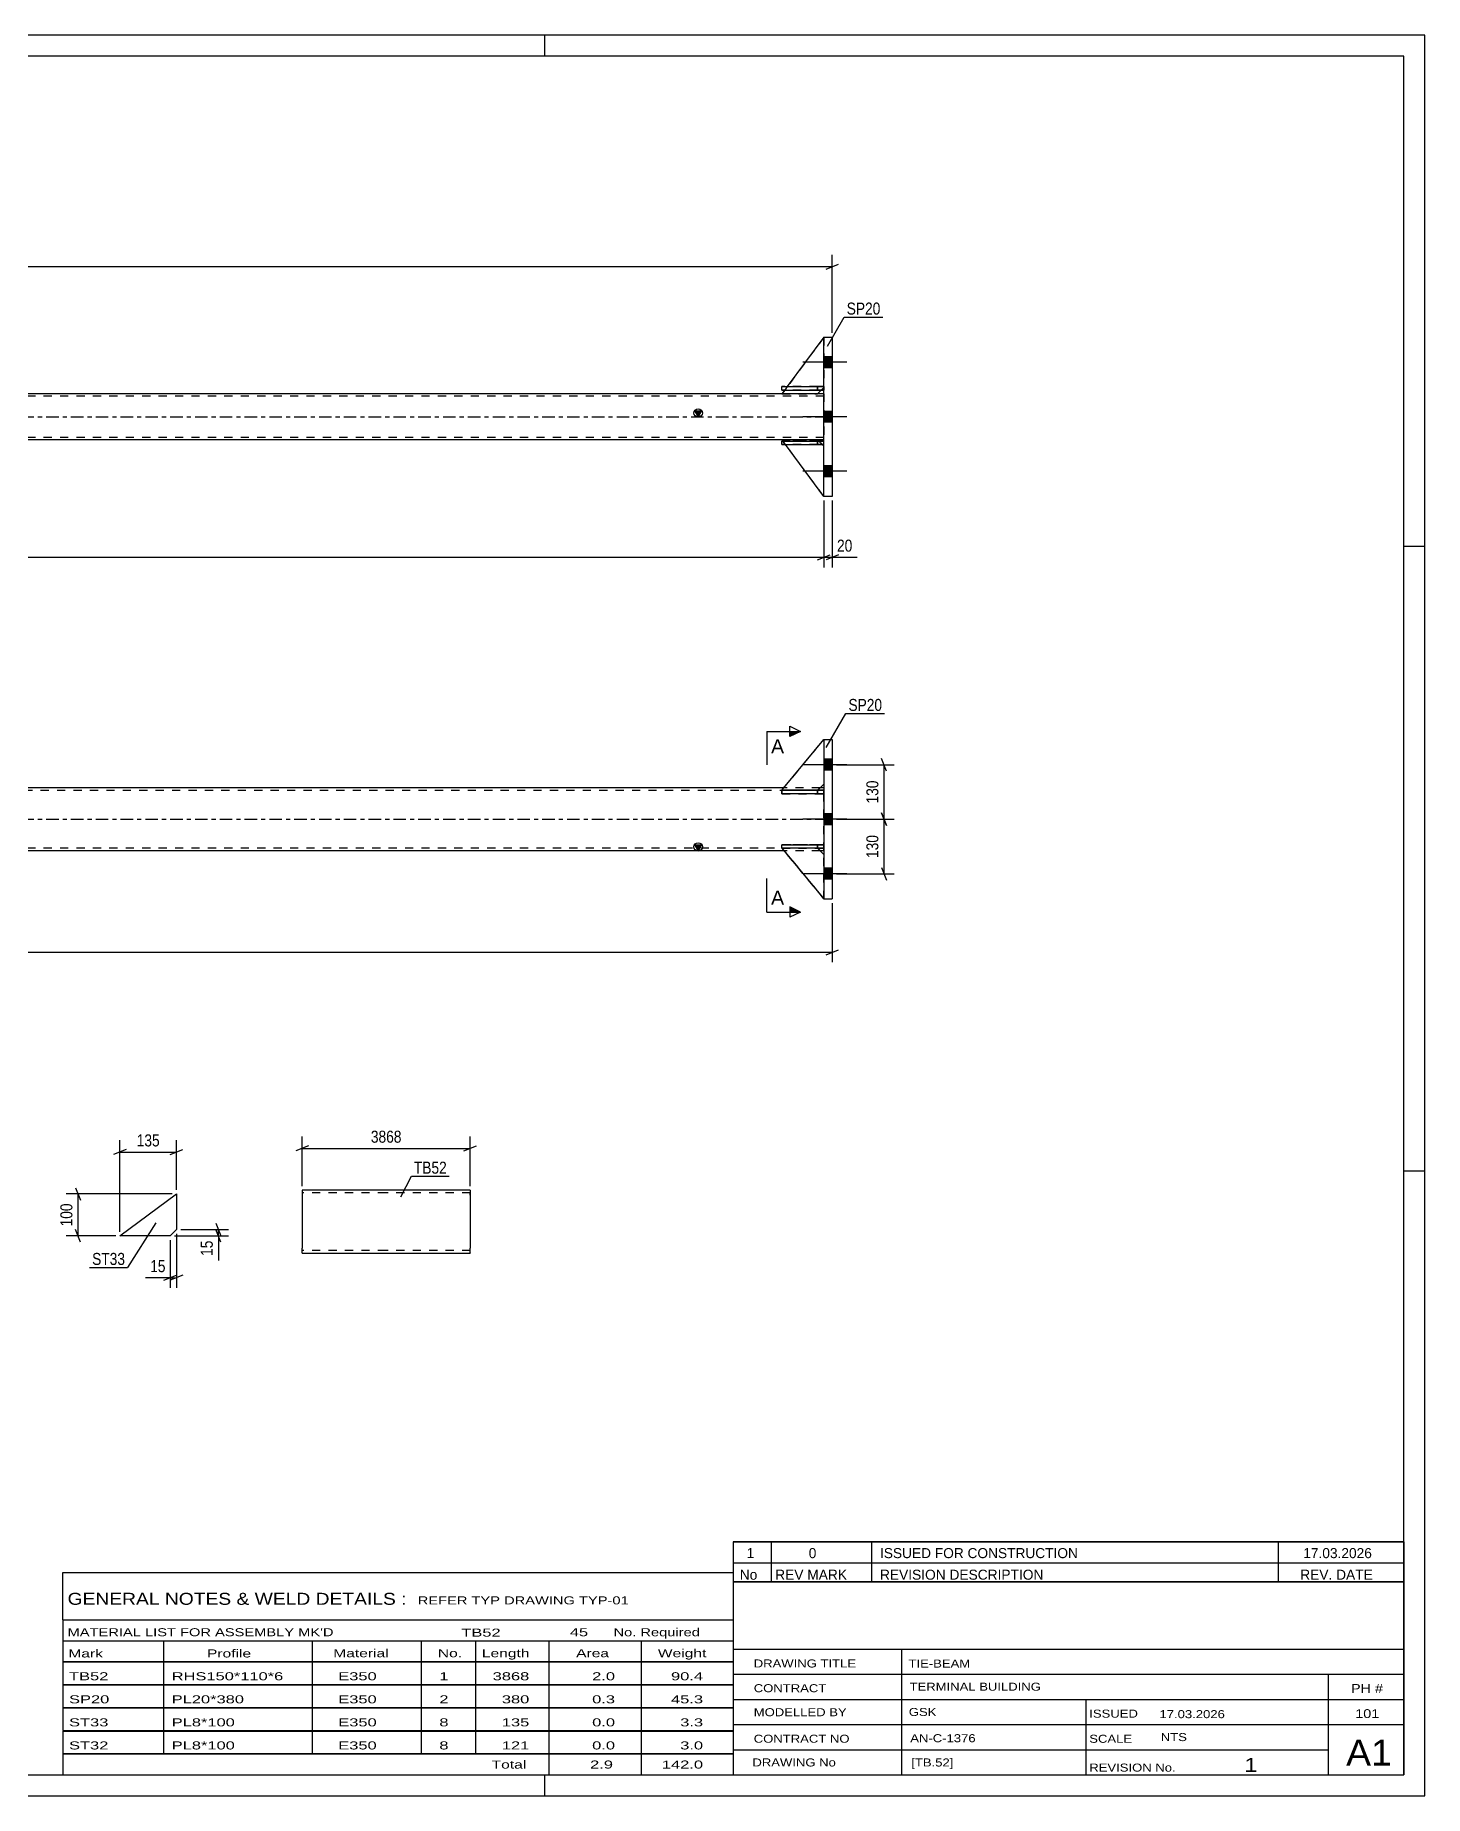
# Model space of a CAD drawing. Header units: millimetres. Extents: x 0 to 594, y 0 to 420.
# Drawn here: x 262.4 to 594, y 0 to 420 of the extents above; entities that cross this region are included whole.
import ezdxf

# ---------------------------------------------------------------- set-up
doc = ezdxf.new("R2010")
doc.units = ezdxf.units.MM
doc.linetypes.add('DXK_LINE_DOT2', pattern=[3.9198, 1.9599, -1.9599])
doc.linetypes.add('DXK_LINE_DOT3', pattern=[5.9187, 2.979, -0.9799, 0.9799, -0.9799])
doc.styles.add('Arial', font='ARIAL.TTF', dxfattribs={"height": 0.2})
doc.styles.add('Arial Narrow', font='ARIALN.TTF', dxfattribs={"height": 0.2})

# ---------------------------------------------------------------- blocks, each defined once
blk = doc.blocks.new('Unknown-581362819-1163')
at = {"color": 5, "linetype": 'Continuous'}
for p, q in [((594, 420), (0, 420)), ((384, 415), (384, 420)), ((594, 0), (594, 420)), ((589, 415), (5, 415)), ((589, 5), (589, 415)), ((594, 298), (589, 298)), ((594, 149), (589, 149)), ((5, 5), (589, 5)), ((384, 0), (384, 5)), ((0, 0), (594, 0))]:
    blk.add_line(p, q, dxfattribs=at)
blk = doc.blocks.new('Part-581362819-1780 - 1773')
at = {"color": 2, "linetype": 'Continuous'}
for p, q in [((440.62, 239.87), (450.62, 251.96)), ((440.62, 239.87), (440.62, 239.87)), ((449.12, 239.87), (440.62, 239.87)), ((449.12, 239.87), (450.62, 241.37)), ((449.12, 239.87), (449.12, 239.87))]:
    blk.add_line(p, q, dxfattribs=at)
at = {"color": 7, "linetype": 'DXK_LINE_DOT2'}
for p, q in [((440.62, 239.87), (450.62, 251.96)), ((450.62, 251.96), (450.62, 241.37)), ((449.12, 239.87), (440.62, 239.87)), ((450.62, 241.37), (449.12, 239.87))]:
    blk.add_line(p, q, dxfattribs=at)
blk = doc.blocks.new('Part-581362819-1792 - 1773')
at = {"linetype": 'Continuous'}
blk.add_hatch(color=2, dxfattribs=at).paths.add_polyline_path([(420.62, 225.46), (419.82, 226.86), (421.42, 226.86)])
at = {"color": 2, "linetype": 'Continuous'}
for p, q in [((64.72, 240.46), (63.81, 240.46)), ((441.11, 240.46), (73.32, 240.46)), ((450.62, 240.46), (449.71, 240.46)), ((420.62, 225.46), (419.82, 226.86)), ((419.82, 226.86), (421.42, 226.86)), ((421.42, 226.86), (420.62, 225.46)), ((64.71, 225.46), (63.81, 225.46)), ((441.12, 225.46), (73.31, 225.46)), ((450.62, 225.46), (449.73, 225.46))]:
    blk.add_line(p, q, dxfattribs=at)
at = {"color": 7, "linetype": 'DXK_LINE_DOT2'}
for p, q in [((63.81, 240.46), (63.81, 225.46)), ((63.81, 239.86), (450.62, 239.86)), ((73.32, 240.46), (64.72, 240.46)), ((449.71, 240.46), (441.11, 240.46)), ((450.62, 225.46), (450.62, 240.46)), ((450.62, 226.06), (63.81, 226.06)), ((73.31, 225.46), (64.71, 225.46)), ((449.73, 225.46), (441.12, 225.46))]:
    blk.add_line(p, q, dxfattribs=at)
at = {"color": 7, "linetype": 'DXK_LINE_DOT3'}
blk.add_line((63.81, 232.96), (450.62, 232.96), dxfattribs=at)
at = {"color": 2, "linetype": 'Continuous'}
blk.add_circle((420.62, 226.36), 1, dxfattribs=at)
blk = doc.blocks.new('Part-581362819-1783 - 1773')
at = {"color": 2, "linetype": 'Continuous'}
for p, q in [((440.62, 239.06), (440.62, 239.86)), ((440.62, 239.86), (450.62, 239.86)), ((450.62, 239.06), (450.62, 239.86)), ((450.62, 239.86), (450.62, 239.86)), ((450.62, 239.06), (440.62, 239.06)), ((450.62, 239.06), (450.62, 239.06))]:
    blk.add_line(p, q, dxfattribs=at)
at = {"color": 7, "linetype": 'DXK_LINE_DOT2'}
for p, q in [((449.12, 239.86), (440.62, 239.86)), ((449.12, 239.06), (449.12, 239.86)), ((449.12, 239.86), (450.62, 239.86)), ((450.62, 239.06), (450.62, 239.86)), ((440.62, 239.06), (449.12, 239.06)), ((449.12, 239.06), (450.62, 239.06))]:
    blk.add_line(p, q, dxfattribs=at)
blk = doc.blocks.new('Part-581362819-1813 - 1773')
at = {"color": 7, "linetype": 'DXK_LINE_DOT2'}
for p, q in [((450.62, 226.86), (440.62, 226.86)), ((440.62, 226.86), (450.62, 226.86)), ((440.62, 226.06), (440.62, 226.86)), ((449.12, 226.86), (449.12, 226.06)), ((450.62, 226.06), (450.62, 226.86)), ((449.12, 226.06), (440.62, 226.06)), ((440.62, 226.06), (450.62, 226.06)), ((449.12, 226.06), (450.62, 226.06))]:
    blk.add_line(p, q, dxfattribs=at)
blk = doc.blocks.new('Part-581362819-1816 - 1773')
at = {"color": 7, "linetype": 'DXK_LINE_DOT2'}
for p, q in [((440.62, 226.07), (440.62, 226.07)), ((449.12, 226.07), (440.62, 226.07)), ((440.62, 226.07), (450.62, 213.96)), ((449.12, 226.07), (440.62, 226.07)), ((450.62, 213.96), (440.62, 226.07)), ((450.62, 224.57), (449.12, 226.07)), ((449.12, 226.07), (449.12, 226.07)), ((450.62, 224.57), (449.12, 226.07)), ((450.62, 213.96), (450.62, 224.57))]:
    blk.add_line(p, q, dxfattribs=at)
blk = doc.blocks.new('Part-581362819-1819 - 1773')
at = {"color": 2, "linetype": 'Continuous'}
for p, q in [((440.62, 226.07), (440.62, 226.07)), ((441.45, 226.07), (440.62, 226.07)), ((440.62, 226.07), (450.62, 213.96)), ((450.62, 224.57), (449.13, 226.06)), ((450.62, 213.96), (450.62, 213.96)), ((450.62, 213.96), (450.62, 213.96))]:
    blk.add_line(p, q, dxfattribs=at)
at = {"color": 7, "linetype": 'DXK_LINE_DOT2'}
for p, q in [((449.12, 226.07), (440.62, 226.07)), ((450.62, 213.96), (440.62, 226.07)), ((449.12, 226.07), (441.45, 226.07)), ((449.13, 226.06), (449.12, 226.07)), ((449.12, 226.07), (449.12, 226.07)), ((450.62, 224.57), (449.12, 226.07)), ((450.62, 213.96), (450.62, 224.57))]:
    blk.add_line(p, q, dxfattribs=at)
blk = doc.blocks.new('Part-581362819-1822 - 1773')
at = {"color": 7, "linetype": 'DXK_LINE_DOT2'}
for p, q in [((440.62, 239.87), (450.62, 251.96)), ((440.62, 239.87), (450.62, 251.96)), ((450.62, 251.96), (450.62, 241.37)), ((440.62, 239.87), (440.62, 239.87)), ((449.12, 239.87), (440.62, 239.87)), ((449.12, 239.87), (440.62, 239.87)), ((450.62, 241.37), (449.12, 239.87)), ((450.62, 241.37), (449.12, 239.87)), ((449.12, 239.87), (449.12, 239.87))]:
    blk.add_line(p, q, dxfattribs=at)
blk = doc.blocks.new('Bolt-581362819-1824 - 1773')
at = {"linetype": 'Continuous'}
for points in [[(450.62, 247.26), (450.62, 244.66), (452.62, 244.66), (452.62, 247.26)], [(450.62, 247.26), (450.62, 244.66), (452.62, 244.66), (452.62, 247.26)], [(450.62, 247.26), (450.62, 244.66), (452.62, 244.66), (452.62, 247.26)], [(450.62, 234.26), (450.62, 231.66), (452.62, 231.66), (452.62, 234.26)], [(450.62, 234.26), (450.62, 231.66), (452.62, 231.66), (452.62, 234.26)], [(450.62, 221.26), (450.62, 218.66), (452.62, 218.66), (452.62, 221.26)], [(450.62, 221.26), (450.62, 218.66), (452.62, 218.66), (452.62, 221.26)], [(450.62, 221.26), (450.62, 218.66), (452.62, 218.66), (452.62, 221.26)]]:
    blk.add_hatch(color=1, dxfattribs=at).paths.add_polyline_path(points)
at = {"color": 1, "linetype": 'Continuous'}
for p, q in [((456.12, 245.96), (445.62, 245.96)), ((456.12, 245.96), (445.62, 245.96)), ((456.12, 245.96), (445.62, 245.96)), ((452.62, 247.26), (450.62, 247.26)), ((452.62, 247.26), (450.62, 247.26)), ((452.62, 247.26), (450.62, 247.26)), ((452.62, 244.66), (450.62, 244.66)), ((452.62, 244.66), (450.62, 244.66)), ((452.62, 244.66), (450.62, 244.66)), ((456.12, 232.96), (445.62, 232.96)), ((456.12, 232.96), (445.62, 232.96)), ((452.62, 234.26), (450.62, 234.26)), ((452.62, 234.26), (450.62, 234.26)), ((452.62, 231.66), (450.62, 231.66)), ((452.62, 231.66), (450.62, 231.66)), ((456.12, 219.96), (445.62, 219.96)), ((456.12, 219.96), (445.62, 219.96)), ((456.12, 219.96), (445.62, 219.96)), ((452.62, 221.26), (450.62, 221.26)), ((452.62, 221.26), (450.62, 221.26)), ((452.62, 221.26), (450.62, 221.26)), ((452.62, 218.66), (450.62, 218.66)), ((452.62, 218.66), (450.62, 218.66)), ((452.62, 218.66), (450.62, 218.66))]:
    blk.add_line(p, q, dxfattribs=at)
blk = doc.blocks.new('Part-581362819-1827 - 1773')
at = {"color": 2, "linetype": 'Continuous'}
for p, q in [((440.62, 226.06), (440.62, 226.86)), ((440.62, 226.86), (450.62, 226.86)), ((450.62, 226.06), (450.62, 226.86)), ((450.62, 226.86), (450.62, 226.86)), ((440.62, 226.06), (440.63, 226.06)), ((450.62, 226.06), (441.45, 226.06)), ((450.62, 226.06), (450.62, 226.06))]:
    blk.add_line(p, q, dxfattribs=at)
at = {"color": 7, "linetype": 'DXK_LINE_DOT2'}
for p, q in [((449.12, 226.86), (440.62, 226.86)), ((449.12, 226.06), (449.12, 226.86)), ((449.12, 226.86), (450.62, 226.86)), ((450.62, 226.06), (450.62, 226.86)), ((440.62, 226.06), (449.12, 226.06)), ((441.45, 226.06), (440.63, 226.06)), ((449.12, 226.06), (450.62, 226.06))]:
    blk.add_line(p, q, dxfattribs=at)
blk = doc.blocks.new('Part-581362819-1836 - 1773')
at = {"color": 7, "linetype": 'DXK_LINE_DOT2'}
for p, q in [((450.62, 239.86), (440.62, 239.86)), ((440.62, 239.86), (450.62, 239.86)), ((440.62, 239.86), (440.62, 239.06)), ((449.12, 239.86), (449.12, 239.06)), ((450.62, 239.06), (450.62, 239.86)), ((449.12, 239.06), (440.62, 239.06)), ((440.62, 239.06), (450.62, 239.06)), ((449.12, 239.06), (450.62, 239.06))]:
    blk.add_line(p, q, dxfattribs=at)
blk = doc.blocks.new('Part-581362819-1841 - 1773')
at = {"color": 2, "linetype": 'Continuous'}
for p, q in [((450.62, 251.96), (452.62, 251.96)), ((450.62, 251.96), (450.62, 213.96)), ((452.62, 251.96), (452.62, 213.96)), ((450.62, 213.96), (452.62, 213.96))]:
    blk.add_line(p, q, dxfattribs=at)
blk = doc.blocks.new('Part-581362819-1431 - 1401')
at = {"color": 2, "linetype": 'Continuous'}
for p, q in [((326.13, 144.45), (326.13, 143.25)), ((346.13, 144.45), (326.13, 144.45)), ((326.13, 143.25), (326.13, 130.65)), ((366.23, 144.45), (346.23, 144.45)), ((366.23, 144.45), (366.23, 144.36)), ((366.23, 144.36), (366.23, 144.1)), ((366.23, 144.1), (366.23, 143.25)), ((366.23, 143.25), (366.23, 130.65)), ((326.13, 129.54), (326.13, 130.65)), ((366.23, 129.45), (366.23, 130.65)), ((326.13, 129.45), (326.13, 129.54)), ((326.13, 129.45), (346.13, 129.45)), ((346.23, 129.45), (366.23, 129.45))]:
    blk.add_line(p, q, dxfattribs=at)
at = {"color": 7, "linetype": 'DXK_LINE_DOT2'}
for p, q in [((346.13, 143.85), (326.13, 143.85)), ((326.13, 143.68), (326.13, 143.25)), ((366.23, 143.85), (346.23, 143.85)), ((366.23, 144.1), (366.23, 143.85)), ((366.23, 143.25), (366.23, 143.71)), ((366.23, 143.68), (366.23, 143.25)), ((366.23, 130.1), (366.23, 130.42)), ((366.23, 130.05), (366.23, 130.23)), ((326.13, 130.05), (326.13, 130.1)), ((346.13, 130.05), (326.13, 130.05)), ((326.13, 129.45), (326.13, 129.54)), ((366.23, 130.05), (346.23, 130.05)), ((366.23, 130.05), (366.23, 130.1)), ((366.23, 129.54), (366.23, 129.45))]:
    blk.add_line(p, q, dxfattribs=at)
blk = doc.blocks.new('Part-581362819-1997 - 1981')
at = {"color": 2, "linetype": 'Continuous'}
for p, q in [((282.64, 133.57), (296.14, 143.57)), ((296.14, 143.57), (296.14, 135.07)), ((296.14, 135.07), (294.64, 133.57)), ((294.64, 133.57), (282.64, 133.57))]:
    blk.add_line(p, q, dxfattribs=at)
blk = doc.blocks.new('Part-581362819-1642 - 1639')
at = {"color": 2, "linetype": 'Continuous'}
for p, q in [((440.62, 335.36), (440.62, 336.16)), ((440.62, 336.16), (450.62, 336.16)), ((450.62, 336.16), (450.62, 336.16)), ((450.62, 336.16), (450.62, 335.36)), ((440.62, 335.36), (450.62, 335.36))]:
    blk.add_line(p, q, dxfattribs=at)
at = {"color": 7, "linetype": 'DXK_LINE_DOT2'}
for p, q in [((449.12, 336.16), (440.62, 336.16)), ((450.62, 336.16), (449.12, 336.16)), ((449.12, 336.16), (449.12, 335.36)), ((449.12, 335.36), (440.62, 335.36)), ((449.12, 335.36), (450.62, 335.36))]:
    blk.add_line(p, q, dxfattribs=at)
blk = doc.blocks.new('Part-581362819-1643 - 1639')
at = {"color": 7, "linetype": 'DXK_LINE_DOT2'}
for p, q in [((440.62, 322.36), (440.62, 323.16)), ((449.12, 323.16), (440.62, 323.16)), ((440.62, 323.16), (450.62, 323.16)), ((449.12, 322.36), (440.62, 322.36)), ((440.62, 322.36), (450.62, 322.36)), ((449.12, 322.36), (449.12, 323.16)), ((449.12, 323.16), (450.62, 323.16)), ((450.62, 322.36), (449.12, 322.36)), ((450.62, 322.36), (450.62, 323.16)), ((450.62, 322.36), (450.62, 322.36))]:
    blk.add_line(p, q, dxfattribs=at)
blk = doc.blocks.new('Part-581362819-1644 - 1639')
at = {"color": 7, "linetype": 'DXK_LINE_DOT2'}
for p, q in [((440.62, 335.36), (440.62, 336.16)), ((449.12, 336.16), (440.62, 336.16)), ((440.62, 336.16), (450.62, 336.16)), ((449.12, 335.36), (449.12, 336.16)), ((449.12, 336.16), (450.62, 336.16)), ((450.62, 335.36), (450.62, 336.16)), ((449.12, 335.36), (440.62, 335.36)), ((440.62, 335.36), (450.62, 335.36)), ((450.62, 335.36), (449.12, 335.36)), ((450.62, 335.36), (450.62, 335.36))]:
    blk.add_line(p, q, dxfattribs=at)
blk = doc.blocks.new('Part-581362819-1645 - 1639')
at = {"color": 7, "linetype": 'DXK_LINE_DOT2'}
for p, q in [((450.62, 347.97), (440.62, 334.47)), ((450.62, 335.97), (450.62, 347.97)), ((440.62, 334.47), (449.12, 334.47)), ((449.12, 334.47), (450.62, 335.97))]:
    blk.add_line(p, q, dxfattribs=at)
blk = doc.blocks.new('Part-581362819-1656 - 1639')
at = {"linetype": 'Continuous'}
blk.add_hatch(color=2, dxfattribs=at).paths.add_polyline_path([(420.62, 328.97), (419.82, 330.37), (421.42, 330.37)])
at = {"color": 2, "linetype": 'Continuous'}
for p, q in [((65.31, 334.47), (63.81, 334.47)), ((440.62, 334.47), (73.81, 334.47)), ((450.62, 334.47), (449.12, 334.47)), ((420.62, 328.97), (419.82, 330.37)), ((419.82, 330.37), (421.42, 330.37)), ((421.42, 330.37), (420.62, 328.97)), ((65.31, 323.47), (63.81, 323.47)), ((440.62, 323.47), (73.81, 323.47)), ((450.62, 323.47), (449.12, 323.47))]:
    blk.add_line(p, q, dxfattribs=at)
at = {"color": 7, "linetype": 'DXK_LINE_DOT2'}
for p, q in [((63.81, 323.47), (63.81, 334.47)), ((450.62, 333.87), (63.81, 333.87)), ((73.81, 334.47), (65.31, 334.47)), ((449.12, 334.47), (440.62, 334.47)), ((450.62, 334.47), (450.62, 323.47)), ((450.62, 324.07), (63.81, 324.07)), ((73.81, 323.47), (65.31, 323.47)), ((449.12, 323.47), (440.62, 323.47))]:
    blk.add_line(p, q, dxfattribs=at)
at = {"color": 7, "linetype": 'DXK_LINE_DOT3'}
blk.add_line((63.81, 328.97), (450.62, 328.97), dxfattribs=at)
at = {"color": 2, "linetype": 'Continuous'}
blk.add_circle((420.62, 329.87), 1, dxfattribs=at)
blk = doc.blocks.new('Part-581362819-1661 - 1639')
at = {"color": 2, "linetype": 'Continuous'}
for p, q in [((450.62, 309.97), (450.62, 347.97)), ((450.62, 347.97), (452.62, 347.97)), ((452.62, 347.97), (452.62, 309.97)), ((452.62, 309.97), (450.62, 309.97))]:
    blk.add_line(p, q, dxfattribs=at)
blk = doc.blocks.new('Part-581362819-1662 - 1639')
at = {"color": 2, "linetype": 'Continuous'}
for p, q in [((450.62, 347.97), (441.87, 336.16)), ((441.28, 335.36), (440.62, 334.47)), ((449.12, 334.47), (440.62, 334.47)), ((450, 335.36), (449.12, 334.47))]:
    blk.add_line(p, q, dxfattribs=at)
at = {"color": 7, "linetype": 'DXK_LINE_DOT2'}
for p, q in [((450.62, 347.97), (450.62, 335.97)), ((441.87, 336.16), (441.28, 335.36)), ((450.62, 335.97), (450, 335.36))]:
    blk.add_line(p, q, dxfattribs=at)
blk = doc.blocks.new('Part-581362819-1669 - 1639')
at = {"color": 7, "linetype": 'DXK_LINE_DOT2'}
for p, q in [((450.62, 309.97), (440.62, 323.47)), ((440.62, 323.47), (449.12, 323.47)), ((449.12, 323.47), (440.62, 323.47)), ((449.12, 323.47), (450.62, 321.97)), ((449.12, 323.47), (449.12, 323.47)), ((449.12, 323.47), (450.62, 321.97)), ((450.62, 321.97), (450.62, 321.97)), ((450.62, 309.97), (450.62, 321.97))]:
    blk.add_line(p, q, dxfattribs=at)
blk = doc.blocks.new('Bolt-581362819-1670 - 1639')
at = {"linetype": 'Continuous'}
for points in [[(450.62, 343.27), (450.62, 340.67), (452.62, 340.67), (452.62, 343.27)], [(450.62, 343.27), (450.62, 340.67), (452.62, 340.67), (452.62, 343.27)], [(450.62, 343.27), (450.62, 340.67), (452.62, 340.67), (452.62, 343.27)], [(450.62, 330.27), (450.62, 327.67), (452.62, 327.67), (452.62, 330.27)], [(450.62, 330.27), (450.62, 327.67), (452.62, 327.67), (452.62, 330.27)], [(450.62, 317.27), (450.62, 314.67), (452.62, 314.67), (452.62, 317.27)], [(450.62, 317.27), (450.62, 314.67), (452.62, 314.67), (452.62, 317.27)], [(450.62, 317.27), (450.62, 314.67), (452.62, 314.67), (452.62, 317.27)]]:
    blk.add_hatch(color=1, dxfattribs=at).paths.add_polyline_path(points)
at = {"color": 1, "linetype": 'Continuous'}
for p, q in [((456.12, 341.97), (445.62, 341.97)), ((456.12, 341.97), (445.62, 341.97)), ((456.12, 341.97), (445.62, 341.97)), ((452.62, 343.27), (450.62, 343.27)), ((452.62, 343.27), (450.62, 343.27)), ((452.62, 343.27), (450.62, 343.27)), ((452.62, 340.67), (450.62, 340.67)), ((452.62, 340.67), (450.62, 340.67)), ((452.62, 340.67), (450.62, 340.67)), ((456.12, 328.97), (445.62, 328.97)), ((456.12, 328.97), (445.62, 328.97)), ((452.62, 330.27), (450.62, 330.27)), ((452.62, 330.27), (450.62, 330.27)), ((452.62, 327.67), (450.62, 327.67)), ((452.62, 327.67), (450.62, 327.67)), ((456.12, 315.97), (445.62, 315.97)), ((456.12, 315.97), (445.62, 315.97)), ((456.12, 315.97), (445.62, 315.97)), ((452.62, 317.27), (450.62, 317.27)), ((452.62, 317.27), (450.62, 317.27)), ((452.62, 317.27), (450.62, 317.27)), ((452.62, 314.67), (450.62, 314.67)), ((452.62, 314.67), (450.62, 314.67)), ((452.62, 314.67), (450.62, 314.67))]:
    blk.add_line(p, q, dxfattribs=at)
blk = doc.blocks.new('Part-581362819-1678 - 1639')
at = {"color": 2, "linetype": 'Continuous'}
for p, q in [((440.62, 322.36), (440.62, 323.16)), ((440.62, 323.16), (450.62, 323.16)), ((440.62, 322.36), (450.62, 322.36)), ((450.62, 323.16), (450.62, 323.16)), ((450.62, 322.36), (450.62, 323.16))]:
    blk.add_line(p, q, dxfattribs=at)
at = {"color": 7, "linetype": 'DXK_LINE_DOT2'}
for p, q in [((449.12, 323.16), (440.62, 323.16)), ((449.12, 322.36), (440.62, 322.36)), ((450.62, 323.16), (449.12, 323.16)), ((449.12, 323.16), (449.12, 322.36)), ((449.12, 322.36), (450.62, 322.36)), ((450.62, 322.36), (450.62, 322.36))]:
    blk.add_line(p, q, dxfattribs=at)
blk = doc.blocks.new('Part-581362819-1679 - 1639')
at = {"color": 2, "linetype": 'Continuous'}
for p, q in [((440.62, 323.47), (440.62, 323.47)), ((449.12, 323.47), (440.62, 323.47)), ((440.85, 323.16), (440.62, 323.47)), ((449.12, 323.47), (449.12, 323.47)), ((449.44, 323.16), (449.12, 323.47)), ((450.62, 309.97), (441.45, 322.36)), ((450.62, 321.97), (450.24, 322.36))]:
    blk.add_line(p, q, dxfattribs=at)
at = {"color": 7, "linetype": 'DXK_LINE_DOT2'}
for p, q in [((440.62, 323.47), (449.12, 323.47)), ((449.12, 323.47), (450.62, 321.97)), ((441.45, 322.36), (440.85, 323.16)), ((450.24, 322.36), (449.44, 323.16)), ((450.62, 321.97), (450.62, 321.97)), ((450.62, 309.97), (450.62, 321.97)), ((450.62, 309.97), (450.62, 309.97))]:
    blk.add_line(p, q, dxfattribs=at)
blk = doc.blocks.new('StraightDimension-581362819-1843 - 1773')
at = {"color": 7, "linetype": 'Continuous'}
for p, q in [((61.81, 212.96), (61.81, 198.84)), ((452.62, 212.96), (452.62, 198.84)), ((63.31, 201.84), (60.31, 200.64)), ((451.12, 200.64), (454.12, 201.84)), ((61.81, 201.24), (452.62, 201.24))]:
    blk.add_line(p, q, dxfattribs=at)
at = {"color": 0}
blk.add_wipeout([(261.47, 201.99), (261.47, 206.19), (252.96, 206.19), (252.96, 201.99)], dxfattribs=at)
at = {"color": 3, "style": 'Arial Narrow'}
blk.add_text('3908', height=2.863, dxfattribs=at).set_placement((253.56, 202.59))
blk = doc.blocks.new('StraightDimension-581362819-1894 - 1773')
at = {"color": 7, "linetype": 'Continuous'}
for p, q in [((453.62, 245.96), (467.36, 245.96)), ((465.56, 244.46), (464.36, 247.46)), ((464.96, 232.96), (464.96, 245.96)), ((453.62, 232.96), (467.36, 232.96)), ((464.36, 234.46), (465.56, 231.46))]:
    blk.add_line(p, q, dxfattribs=at)
at = {"color": 0}
blk.add_wipeout([(464.21, 242.8), (460.01, 242.8), (460.01, 236.12), (464.21, 236.12)], dxfattribs=at)
at = {"color": 3, "style": 'Arial Narrow'}
blk.add_text('130', height=2.863, rotation=90.0002, dxfattribs=at).set_placement((463.61, 236.72))
blk = doc.blocks.new('StraightDimension-581362819-1881 - 1773')
at = {"color": 7, "linetype": 'Continuous'}
for p, q in [((453.62, 232.96), (467.36, 232.96)), ((465.56, 231.46), (464.36, 234.46)), ((464.96, 219.96), (464.96, 232.96)), ((453.62, 219.96), (467.36, 219.96)), ((464.36, 221.46), (465.56, 218.46))]:
    blk.add_line(p, q, dxfattribs=at)
at = {"color": 0}
blk.add_wipeout([(464.21, 229.8), (460.01, 229.8), (460.01, 223.12), (464.21, 223.12)], dxfattribs=at)
at = {"color": 3, "style": 'Arial Narrow'}
blk.add_text('130', height=2.863, rotation=90.0002, dxfattribs=at).set_placement((463.61, 223.72))
blk = doc.blocks.new('StraightDimension-581362819-1436 - 1401')
at = {"color": 7, "linetype": 'Continuous'}
for p, q in [((326.13, 145.45), (326.13, 157.3)), ((366.23, 145.45), (366.23, 157.3)), ((327.63, 155.05), (324.63, 153.85)), ((326.13, 154.45), (366.23, 154.45)), ((364.73, 153.85), (367.73, 155.05))]:
    blk.add_line(p, q, dxfattribs=at)
at = {"color": 0}
blk.add_wipeout([(350.43, 155.2), (350.43, 159.4), (341.92, 159.4), (341.92, 155.2)], dxfattribs=at)
at = {"color": 3, "style": 'Arial Narrow'}
blk.add_text('3868', height=2.863, dxfattribs=at).set_placement((342.52, 155.8))
blk = doc.blocks.new('StraightDimension-581362819-2045 - 1981')
at = {"color": 7, "linetype": 'Continuous'}
for p, q in [((297.14, 135.07), (308.54, 135.07)), ((305.54, 136.57), (306.74, 133.57)), ((306.74, 132.07), (305.54, 135.07)), ((306.14, 133.57), (306.14, 135.07)), ((295.64, 133.57), (308.54, 133.57))]:
    blk.add_line(p, q, dxfattribs=at)
at = {"color": 0}
blk.add_wipeout([(305.39, 133.04), (301.19, 133.04), (301.19, 128.19), (305.39, 128.19)], dxfattribs=at)
at = {"color": 7, "linetype": 'Continuous'}
blk.add_line((306.14, 133.57), (306.14, 127.66), dxfattribs=at)
blk.add_line((306.14, 133.57), (306.14, 127.66), dxfattribs=at)
at = {"color": 3, "style": 'Arial Narrow'}
blk.add_text('15', height=2.863, rotation=90.0002, dxfattribs=at).set_placement((304.79, 128.79))
blk = doc.blocks.new('StraightDimension-581362819-1999 - 1981')
at = {"color": 7, "linetype": 'Continuous'}
for p, q in [((282.64, 134.57), (282.64, 156.42)), ((296.14, 144.57), (296.14, 156.42)), ((284.14, 154.17), (281.14, 152.97)), ((282.64, 153.57), (296.14, 153.57)), ((294.64, 152.97), (297.64, 154.17))]:
    blk.add_line(p, q, dxfattribs=at)
at = {"color": 0}
blk.add_wipeout([(292.73, 154.32), (292.73, 158.52), (286.05, 158.52), (286.05, 154.32)], dxfattribs=at)
at = {"color": 3, "style": 'Arial Narrow'}
blk.add_text('135', height=2.863, dxfattribs=at).set_placement((286.65, 154.92))
blk = doc.blocks.new('StraightDimension-581362819-2030 - 1981')
at = {"color": 7, "linetype": 'Continuous'}
for p, q in [((295.14, 143.57), (269.79, 143.57)), ((272.04, 145.07), (273.24, 142.07)), ((272.64, 133.57), (272.64, 143.57)), ((273.24, 132.07), (272.04, 135.07)), ((281.64, 133.57), (269.79, 133.57))]:
    blk.add_line(p, q, dxfattribs=at)
at = {"color": 0}
blk.add_wipeout([(271.89, 141.91), (267.69, 141.91), (267.69, 135.23), (271.89, 135.23)], dxfattribs=at)
at = {"color": 3, "style": 'Arial Narrow'}
blk.add_text('100', height=2.863, rotation=90.0002, dxfattribs=at).set_placement((271.29, 135.83))
blk = doc.blocks.new('StraightDimension-581362819-2014 - 1981')
at = {"color": 7, "linetype": 'Continuous'}
for p, q in [((294.64, 132.57), (294.64, 121.17)), ((296.14, 134.07), (296.14, 121.17)), ((293.14, 122.97), (296.14, 124.17)), ((297.64, 124.17), (294.64, 122.97)), ((294.64, 123.57), (296.14, 123.57))]:
    blk.add_line(p, q, dxfattribs=at)
at = {"color": 0}
blk.add_wipeout([(294.11, 124.32), (294.11, 128.52), (289.26, 128.52), (289.26, 124.32)], dxfattribs=at)
at = {"color": 7, "linetype": 'Continuous'}
blk.add_line((294.64, 123.57), (288.73, 123.57), dxfattribs=at)
blk.add_line((294.64, 123.57), (288.73, 123.57), dxfattribs=at)
at = {"color": 3, "style": 'Arial Narrow'}
blk.add_text('15', height=2.863, dxfattribs=at).set_placement((289.86, 124.92))
blk = doc.blocks.new('StraightDimension-581362819-1732 - 1639')
at = {"color": 7, "linetype": 'Continuous'}
for p, q in [((63.81, 308.97), (63.81, 293.05)), ((450.62, 308.97), (450.62, 293.05)), ((65.31, 296.05), (62.31, 294.85)), ((63.81, 295.45), (450.62, 295.45)), ((449.12, 294.85), (452.12, 296.05))]:
    blk.add_line(p, q, dxfattribs=at)
at = {"color": 0}
blk.add_wipeout([(261.47, 296.2), (261.47, 300.4), (252.96, 300.4), (252.96, 296.2)], dxfattribs=at)
at = {"color": 3, "style": 'Arial Narrow'}
blk.add_text('3868', height=2.863, dxfattribs=at).set_placement((253.56, 296.8))
blk = doc.blocks.new('StraightDimension-581362819-1754 - 1639')
at = {"color": 7, "linetype": 'Continuous'}
for p, q in [((450.62, 308.97), (450.62, 293.05)), ((452.62, 308.97), (452.62, 293.05)), ((449.12, 294.85), (452.12, 296.05)), ((450.62, 295.45), (452.62, 295.45)), ((454.12, 296.05), (451.12, 294.85))]:
    blk.add_line(p, q, dxfattribs=at)
at = {"color": 0}
blk.add_wipeout([(458, 296.2), (458, 300.4), (453.15, 300.4), (453.15, 296.2)], dxfattribs=at)
at = {"color": 7, "linetype": 'Continuous'}
blk.add_line((452.62, 295.45), (458.53, 295.45), dxfattribs=at)
blk.add_line((452.62, 295.45), (458.53, 295.45), dxfattribs=at)
at = {"color": 3, "style": 'Arial Narrow'}
blk.add_text('20', height=2.863, dxfattribs=at).set_placement((453.75, 296.8))
blk = doc.blocks.new('StraightDimension-581362819-1701 - 1639')
at = {"color": 7, "linetype": 'Continuous'}
for p, q in [((61.81, 348.97), (61.81, 367.64)), ((452.62, 348.97), (452.62, 367.64)), ((63.31, 365.39), (60.31, 364.19)), ((61.81, 364.79), (452.62, 364.79)), ((451.12, 364.19), (454.12, 365.39))]:
    blk.add_line(p, q, dxfattribs=at)
at = {"color": 0}
blk.add_wipeout([(261.47, 365.54), (261.47, 369.74), (252.96, 369.74), (252.96, 365.54)], dxfattribs=at)
at = {"color": 3, "style": 'Arial Narrow'}
blk.add_text('3908', height=2.863, dxfattribs=at).set_placement((253.56, 366.14))
blk = doc.blocks.new('Unknown-581362819-2963')
at = {"color": 7, "linetype": 'Continuous'}
for p, q in [((429, 51.05), (429, 5)), ((429, 51.05), (589, 51.05)), ((589, 51), (589, 5)), ((429, 35), (589, 35)), ((469.14, 35), (469.14, 5)), ((429, 29), (589, 29)), ((571, 5.05), (571, 29.05)), ((429, 23), (589, 23)), ((513.14, 23), (513.14, 5)), ((429, 17), (589, 17)), ((429, 11), (571, 11)), ((429, 5), (589, 5))]:
    blk.add_line(p, q, dxfattribs=at)
at = {"color": 7, "style": 'Arial Narrow'}
for s, height, width, p in [('DRAWING TITLE', 1.9089, 1.425378, (433.88, 30.61)), ('TIE-BEAM', 1.909, 1.425378, (470.81, 30.59)), ('CONTRACT', 1.909, 1.425378, (433.88, 24.71)), ('TERMINAL BUILDING', 1.9089, 1.425378, (471.06, 25.07)), ('MODELLED BY', 1.9089, 1.425378, (433.88, 18.98)), ('GSK', 1.909, 1.425378, (470.88, 19.04)), ('ISSUED', 1.909, 1.425378, (513.94, 18.64)), ('17.03.2026', 1.909, 1.425378, (530.69, 18.52)), ('CONTRACT NO', 1.9089, 1.425378, (433.88, 12.66)), ('AN-C-1376', 1.909, 1.425378, (471.23, 12.78)), ('SCALE', 1.909, 1.425378, (513.94, 12.65)), ('A1', 6.204, 1.25, (575.24, 7.2)), ('DRAWING No', 1.909, 1.425378, (433.56, 7)), ('[TB.52]', 1.909, 1.425378, (471.46, 6.99)), ('1', 3.34, 1.5, (550.91, 5.68)), ('REVISION No.', 1.9089, 1.425378, (513.94, 5.77))]:
    blk.add_text(s, height=height, dxfattribs=dict(at, width=width)).set_placement(p)
at = {"color": 7, "linetype": 'Continuous', "style": 'Arial Narrow'}
for s, height, width, p in [('PH #', 2.1, 1.42538, (576.4, 24.55)), ('101', 2.1, 1.42538, (577.41, 18.55)), ('NTS', 1.909, 1.425378, (531, 13.05))]:
    blk.add_text(s, height=height, dxfattribs=dict(at, width=width)).set_placement(p)
blk = doc.blocks.new('Unknown-581362819-2964')
at = {"color": 7, "linetype": 'Continuous'}
for p, q in [((429, 60.55), (589, 60.55)), ((589, 60.55), (429, 60.55)), ((429, 60.55), (429, 55.55)), ((438, 60.55), (438, 55.55)), ((462, 60.55), (462, 55.55)), ((559, 60.55), (559, 55.55)), ((589, 60.55), (589, 55.55)), ((429, 55.55), (589, 55.55)), ((429, 55.55), (429, 51.05)), ((429, 55.55), (589, 55.55)), ((438, 55.55), (438, 51.05)), ((462, 55.55), (462, 51.05)), ((559, 55.55), (559, 51.05)), ((589, 55.55), (589, 51.05)), ((589, 51.05), (429, 51.05))]:
    blk.add_line(p, q, dxfattribs=at)
at = {"color": 7, "linetype": 'Continuous', "style": 'Arial Narrow'}
for s, height, width, p in [('1', 2.39, 1.196471, (432.16, 56.7)), ('0', 2.39, 1.196471, (447, 56.7)), ('ISSUED FOR CONSTRUCTION', 2.3861, 1.196471, (464, 56.7)), ('17.03.2026', 2.386, 1.196471, (565, 56.7)), ('No', 2.386, 1.2, (430.54, 51.55)), ('REV MARK', 2.386, 1.2, (439, 51.55)), ('REVISION DESCRIPTION', 2.3861, 1.2, (464, 51.55)), ('REV. DATE', 2.386, 1.2, (564.28, 51.55))]:
    blk.add_text(s, height=height, dxfattribs=dict(at, width=width)).set_placement(p)
blk = doc.blocks.new('Unknown-581362819-2965')
at = {"color": 7, "linetype": 'Continuous'}
for p, q in [((269, 53.25), (429, 53.25)), ((269, 42), (269, 53.25)), ((429, 53.25), (429, 42)), ((269, 42), (429, 42)), ((269, 42), (269, 37)), ((429, 42), (429, 37)), ((269, 37), (429, 37)), ((269, 37), (269, 32)), ((293, 37), (293, 32)), ((328.5, 37), (328.5, 32)), ((354.5, 37), (354.5, 32)), ((367.5, 37), (367.5, 32)), ((385, 37), (385, 32)), ((407, 37), (407, 32)), ((429, 37), (429, 32)), ((269, 32), (429, 32)), ((269, 31.95), (269, 26.55)), ((269, 31.95), (429, 31.95)), ((293, 32), (293, 26.5)), ((328.5, 32), (328.5, 26.5)), ((354.5, 32), (354.5, 26.5)), ((367.5, 32), (367.5, 26.5)), ((385, 32), (385, 26.5)), ((407, 32), (407, 26.5)), ((429, 31.95), (429, 26.55)), ((269, 26.55), (429, 26.55)), ((269, 26.45), (269, 21.05)), ((269, 26.45), (429, 26.45)), ((293, 26.5), (293, 21)), ((328.5, 26.5), (328.5, 21)), ((354.5, 26.5), (354.5, 21)), ((367.5, 26.5), (367.5, 21)), ((385, 26.5), (385, 21)), ((407, 26.5), (407, 21)), ((429, 26.45), (429, 21.05)), ((269, 21.05), (429, 21.05)), ((293, 21), (293, 15.5)), ((328.5, 21), (328.5, 15.5)), ((354.5, 21), (354.5, 15.5)), ((367.5, 21), (367.5, 15.5)), ((385, 21), (385, 15.5)), ((407, 21), (407, 15.5)), ((269, 20.95), (269, 15.55)), ((269, 20.95), (429, 20.95)), ((429, 20.95), (429, 15.55)), ((269, 15.55), (429, 15.55)), ((269, 15.45), (269, 10.05)), ((269, 15.45), (429, 15.45)), ((293, 15.5), (293, 10)), ((328.5, 15.5), (328.5, 10)), ((354.5, 15.5), (354.5, 10)), ((367.5, 15.5), (367.5, 10)), ((385, 15.5), (385, 10)), ((407, 15.5), (407, 10)), ((429, 15.45), (429, 10.05)), ((269, 10.05), (429, 10.05)), ((269, 10), (429, 10)), ((269, 10), (269, 5)), ((385, 10), (385, 5)), ((407, 10), (407, 5)), ((429, 10), (429, 5)), ((269, 5), (429, 5))]:
    blk.add_line(p, q, dxfattribs=at)
at = {"color": 7, "style": 'Arial Narrow'}
for s, height, width, p in [('GENERAL NOTES & WELD DETAILS :', 2.8633, 1.4, (270.15, 45.56)), ('REFER TYP DRAWING TYP-01', 1.9089, 1.6, (353.7, 45.66)), ("MATERIAL LIST FOR ASSEMBLY MK'D", 1.9089, 1.6, (270.15, 38.06)), ('TB52', 1.909, 1.794707, (364.1, 37.97)), ('45', 1.909, 1.794707, (389.99, 38.06)), ('No. Required', 1.9089, 1.6, (400.41, 38.06)), ('Mark', 1.909, 1.7, (270.34, 33)), ('Profile', 1.909, 1.7, (303.41, 33)), ('Material', 1.909, 1.7, (333.54, 33.06)), ('No.', 1.909, 1.7, (358.5, 33.06)), ('Length', 1.909, 1.7, (369, 33.06)), ('Area', 1.909, 1.7, (391.5, 33.06)), ('Weight', 1.909, 1.7, (411, 33.06))]:
    blk.add_text(s, height=height, dxfattribs=dict(at, width=width)).set_placement(p)
at = {"color": 7, "linetype": 'Continuous', "style": 'Arial Narrow'}
for s, height, width, p in [('TB52', 1.909, 1.794707, (270.5, 27.56)), ('RHS150*110*6', 1.9089, 1.794707, (295, 27.56)), ('E350', 1.909, 1.794707, (334.74, 27.56)), ('1', 1.91, 1.794707, (358.86, 27.56)), ('3868', 1.909, 1.794707, (371.58, 27.56)), ('2.0', 1.909, 1.794707, (395.32, 27.56)), ('90.4', 1.909, 1.794707, (414.14, 27.56)), ('SP20', 1.909, 1.794707, (270.5, 22.06)), ('PL20*380', 1.909, 1.794707, (295, 22.06)), ('E350', 1.909, 1.794707, (334.74, 22.06)), ('2', 1.91, 1.794707, (358.86, 22.06)), ('380', 1.909, 1.794707, (373.77, 22.06)), ('0.3', 1.909, 1.794707, (395.32, 22.06)), ('45.3', 1.909, 1.794707, (414.14, 22.06)), ('ST33', 1.909, 1.794707, (270.5, 16.56)), ('PL8*100', 1.909, 1.794707, (295, 16.56)), ('E350', 1.909, 1.794707, (334.74, 16.56)), ('8', 1.91, 1.794707, (358.86, 16.56)), ('135', 1.909, 1.794707, (373.77, 16.56)), ('0.0', 1.909, 1.794707, (395.32, 16.56)), ('3.3', 1.909, 1.794707, (416.33, 16.56)), ('ST32', 1.909, 1.794707, (270.5, 11.06)), ('PL8*100', 1.909, 1.794707, (295, 11.06)), ('E350', 1.909, 1.794707, (334.74, 11.06)), ('8', 1.91, 1.794707, (358.86, 11.06)), ('121', 1.909, 1.794707, (373.77, 11.06)), ('0.0', 1.909, 1.794707, (395.32, 11.06)), ('3.0', 1.909, 1.794707, (416.33, 11.06)), ('Total', 1.909, 1.7, (371.33, 6.5)), ('2.9', 1.909, 1.794707, (394.83, 6.5)), ('142.0', 1.909, 1.794707, (411.96, 6.5))]:
    blk.add_text(s, height=height, dxfattribs=dict(at, width=width)).set_placement(p)
blk = doc.blocks.new('Mark-581362819-1837 - 1773')
at = {"color": 0}
blk.add_wipeout([(464.51, 258.8), (464.51, 261.8), (456.47, 261.8), (456.47, 258.8)], dxfattribs=at)
blk.add_wipeout([(464.51, 258.8), (464.51, 261.8), (456.47, 261.8), (456.47, 258.8)], dxfattribs=at)
at = {"color": 30, "linetype": 'Continuous'}
for p, q in [((451.17, 250.1), (455.87, 258.2)), ((455.87, 258.2), (465.11, 258.2))]:
    blk.add_line(p, q, dxfattribs=at)
at = {"color": 3, "style": 'Arial Narrow'}
blk.add_text('SP20', height=2.863, dxfattribs=at).set_placement((456.47, 258.8))
blk = doc.blocks.new('SectionMark-581362819-1956 - 1773')
at = {"color": 0, "linetype": 'Continuous'}
for points in [[(441.12, 248.67), (441.12, 252.17), (438.01, 252.17), (438.01, 248.67)], [(441.12, 212.58), (441.12, 216.08), (438.01, 216.08), (438.01, 212.58)]]:
    blk.add_wipeout(points, dxfattribs=at)
at = {"linetype": 'Continuous'}
for points in [[(442.51, 252.67), (442.51, 253.92), (445.01, 253.92)], [(442.51, 210.83), (442.51, 212.08), (445.01, 210.83)]]:
    blk.add_hatch(color=6, dxfattribs=at).paths.add_polyline_path(points)
at = {"color": 6, "linetype": 'Continuous'}
for p, q in [((437.01, 253.92), (437.01, 245.92)), ((437.01, 253.92), (445.01, 253.92)), ((442.51, 252.67), (442.51, 255.17)), ((442.51, 255.17), (445.01, 253.92)), ((445.01, 253.92), (442.51, 252.67)), ((437.01, 210.83), (437.01, 218.83)), ((437.01, 210.83), (445.01, 210.83)), ((445.01, 210.83), (442.51, 212.08)), ((442.51, 212.08), (442.51, 209.58)), ((445.01, 210.83), (442.51, 209.58))]:
    blk.add_line(p, q, dxfattribs=at)
at = {"color": 3, "linetype": 'Continuous', "style": 'Arial'}
for p in [(438.01, 248.67), (438.01, 212.58)]:
    blk.add_text('A', height=3.34, dxfattribs=at).set_placement(p)
blk = doc.blocks.new('Mark-581362819-1426 - 1401')
at = {"color": 0}
blk.add_wipeout([(360.63, 148.41), (360.63, 151.41), (352.78, 151.41), (352.78, 148.41)], dxfattribs=at)
blk.add_wipeout([(360.63, 148.41), (360.63, 151.41), (352.78, 151.41), (352.78, 148.41)], dxfattribs=at)
at = {"color": 30, "linetype": 'Continuous'}
for p, q in [((349.67, 142.89), (352.18, 147.81)), ((352.18, 147.81), (361.23, 147.81))]:
    blk.add_line(p, q, dxfattribs=at)
at = {"color": 3, "style": 'Arial Narrow'}
blk.add_text('TB52', height=2.863, dxfattribs=at).set_placement((352.78, 148.41))
blk = doc.blocks.new('Mark-581362819-1993 - 1981')
at = {"color": 0}
blk.add_wipeout([(283.87, 126.64), (283.87, 129.64), (276.01, 129.64), (276.01, 126.64)], dxfattribs=at)
blk.add_wipeout([(283.87, 126.64), (283.87, 129.64), (276.01, 129.64), (276.01, 126.64)], dxfattribs=at)
at = {"color": 30, "linetype": 'Continuous'}
for p in [(291.22, 136.69), (275.41, 126.04)]:
    blk.add_line(p, (284.47, 126.04), dxfattribs=at)
at = {"color": 3, "style": 'Arial Narrow'}
blk.add_text('ST33', height=2.863, dxfattribs=at).set_placement((276.01, 126.64))
blk = doc.blocks.new('Mark-581362819-1657 - 1639')
at = {"color": 0}
blk.add_wipeout([(464.1, 353.35), (464.1, 356.35), (456.06, 356.35), (456.06, 353.35)], dxfattribs=at)
blk.add_wipeout([(464.1, 353.35), (464.1, 356.35), (456.06, 356.35), (456.06, 353.35)], dxfattribs=at)
at = {"color": 30, "linetype": 'Continuous'}
for p, q in [((451.46, 345.82), (455.46, 352.75)), ((455.46, 352.75), (464.7, 352.75))]:
    blk.add_line(p, q, dxfattribs=at)
at = {"color": 3, "style": 'Arial Narrow'}
blk.add_text('SP20', height=2.863, dxfattribs=at).set_placement((456.06, 353.35))

msp = doc.modelspace()

# ---------------------------------------------------------------- block references
for name in ['Unknown-581362819-1163', 'Part-581362819-1645 - 1639', 'Part-581362819-1662 - 1639', 'Part-581362819-1661 - 1639', 'Bolt-581362819-1670 - 1639', 'Part-581362819-1642 - 1639', 'Part-581362819-1644 - 1639', 'Part-581362819-1656 - 1639', 'Part-581362819-1669 - 1639', 'Part-581362819-1679 - 1639', 'Part-581362819-1643 - 1639', 'Part-581362819-1678 - 1639', 'Part-581362819-1780 - 1773', 'Part-581362819-1822 - 1773', 'Part-581362819-1841 - 1773', 'Bolt-581362819-1824 - 1773', 'Part-581362819-1792 - 1773', 'Part-581362819-1783 - 1773', 'Part-581362819-1836 - 1773', 'Part-581362819-1813 - 1773', 'Part-581362819-1827 - 1773', 'Part-581362819-1816 - 1773', 'Part-581362819-1819 - 1773', 'Part-581362819-1997 - 1981', 'Part-581362819-1431 - 1401', 'Unknown-581362819-2964', 'Unknown-581362819-2965', 'Unknown-581362819-2963']:
    msp.add_blockref(name, (0, 0))

# ---------------------------------------------------------------- next in the draw order: block references
for name in ['StraightDimension-581362819-1701 - 1639', 'StraightDimension-581362819-1732 - 1639', 'Mark-581362819-1837 - 1773', 'StraightDimension-581362819-1894 - 1773', 'StraightDimension-581362819-1843 - 1773', 'StraightDimension-581362819-1436 - 1401', 'StraightDimension-581362819-2045 - 1981']:
    msp.add_blockref(name, (0, 0))

# ---------------------------------------------------------------- next in the draw order: block references
for name in ['Mark-581362819-1657 - 1639', 'StraightDimension-581362819-1754 - 1639', 'SectionMark-581362819-1956 - 1773', 'StraightDimension-581362819-1881 - 1773', 'StraightDimension-581362819-1999 - 1981', 'Mark-581362819-1426 - 1401']:
    msp.add_blockref(name, (0, 0))

# ---------------------------------------------------------------- next in the draw order: block references
msp.add_blockref('StraightDimension-581362819-2030 - 1981', (0, 0))

# ---------------------------------------------------------------- next in the draw order: block references
msp.add_blockref('StraightDimension-581362819-2014 - 1981', (0, 0))

# ---------------------------------------------------------------- next in the draw order: block references
msp.add_blockref('Mark-581362819-1993 - 1981', (0, 0))

doc.saveas('drawing.dxf')
